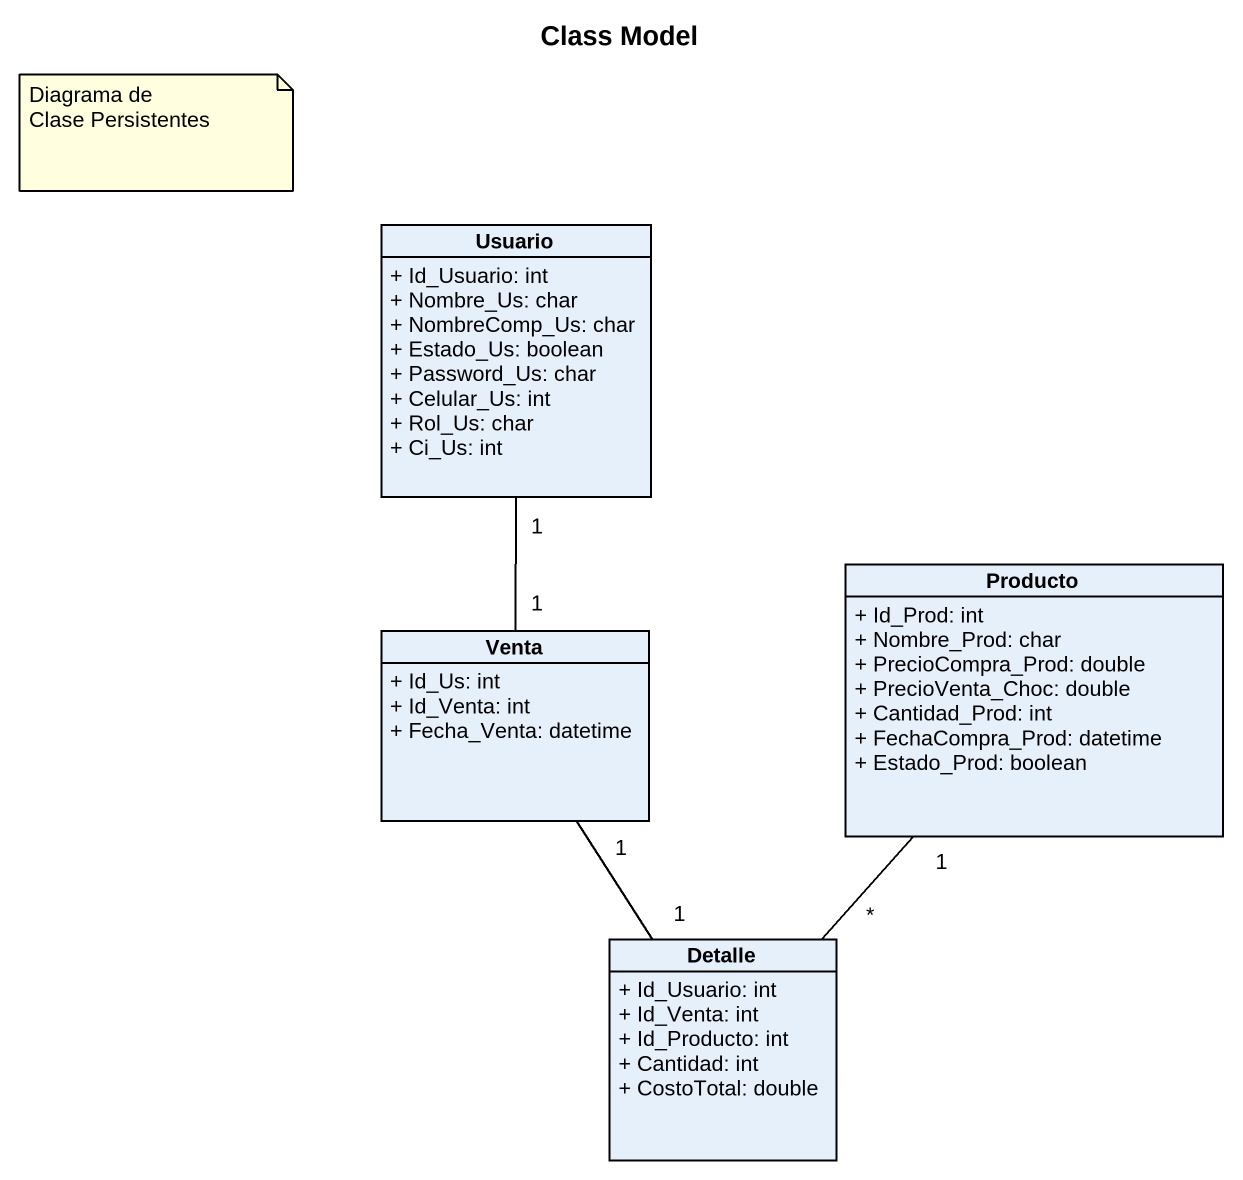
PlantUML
@startuml
title Class Model
hide circle
hide empty members
skinparam classAttributeIconSize 0
class Usuario {
  + Id_Usuario: int
  + Nombre_Us: char
  + NombreComp_Us: char
  + Estado_Us: boolean
  + Password_Us: char
  + Celular_Us: int
  + Rol_Us: char
  + Ci_Us: int
}
class Producto {
  + Id_Prod: int
  + Nombre_Prod: char
  + PrecioCompra_Prod: double
  + PrecioVenta_Choc: double
  + Cantidad_Prod: int
  + FechaCompra_Prod: datetime
  + Estado_Prod: boolean
}
class Venta {
  + Id_Us: int
  + Id_Venta: int
  + Fecha_Venta: datetime
}
class Detalle {
  + Id_Usuario: int
  + Id_Venta: int
  + Id_Producto: int
  + Cantidad: int
  + CostoTotal: double
}
Usuario "1" -- "1" Venta
Producto "1" -- "*" Detalle
Venta "1" -- "1" Detalle
note as N1
  Diagrama de
  Clase Persistentes
end note
@enduml
